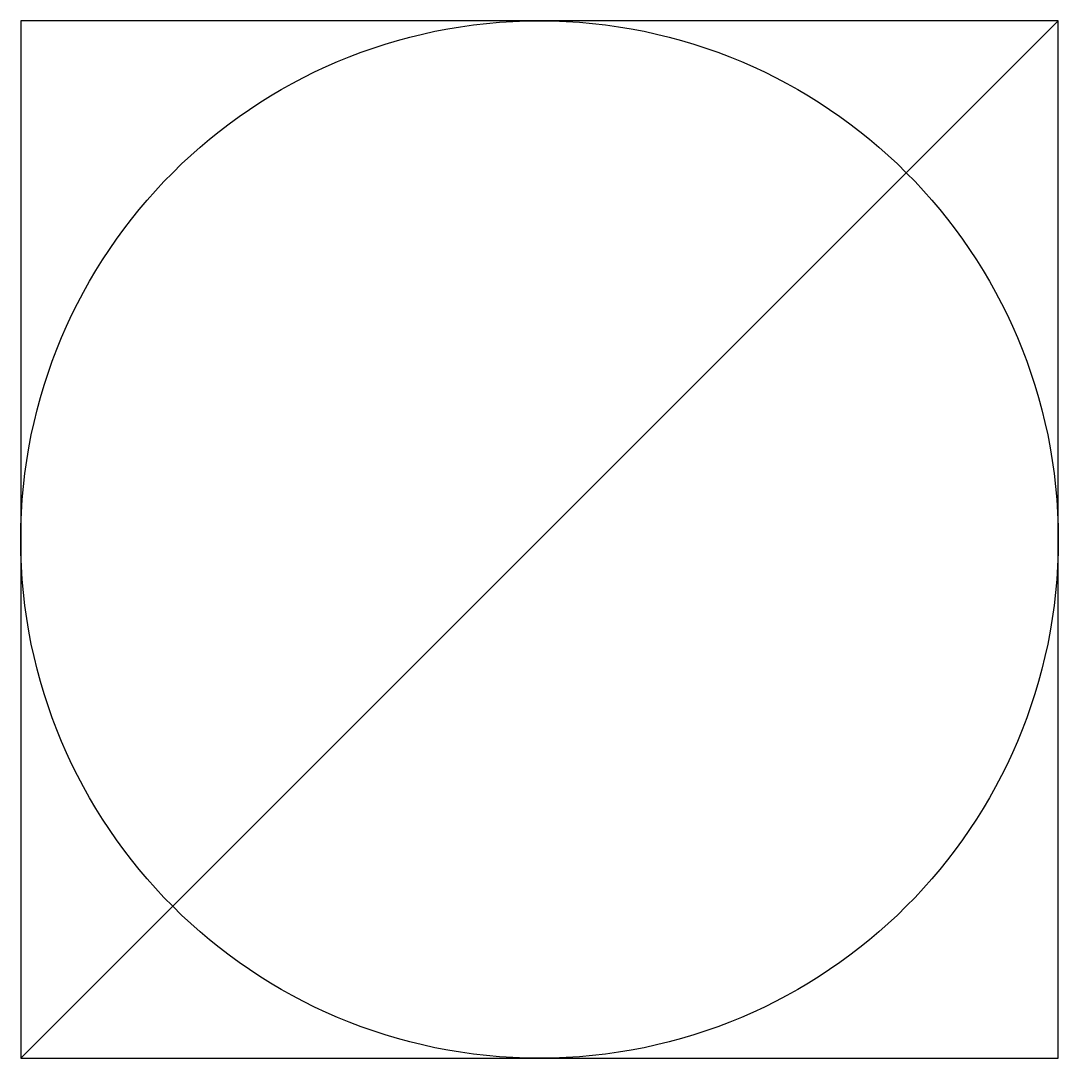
# Model space of a CAD drawing. Extents: x -1.12 to 1.12, y 0 to 2.25.
import ezdxf

# ---------------------------------------------------------------- set-up
doc = ezdxf.new("R2010")
doc.units = 0
doc.header["$LTSCALE"] = 0.2

msp = doc.modelspace()

# ---------------------------------------------------------------- linework, layer by layer
msp.add_line((-1.125, 0), (1.125, 2.25))
msp.add_lwpolyline([(-1.125, 0), (1.125, 0), (1.125, 2.25), (-1.125, 2.25)], close=True)
msp.add_circle((0, 1.125), 1.125)

doc.saveas('drawing.dxf')
